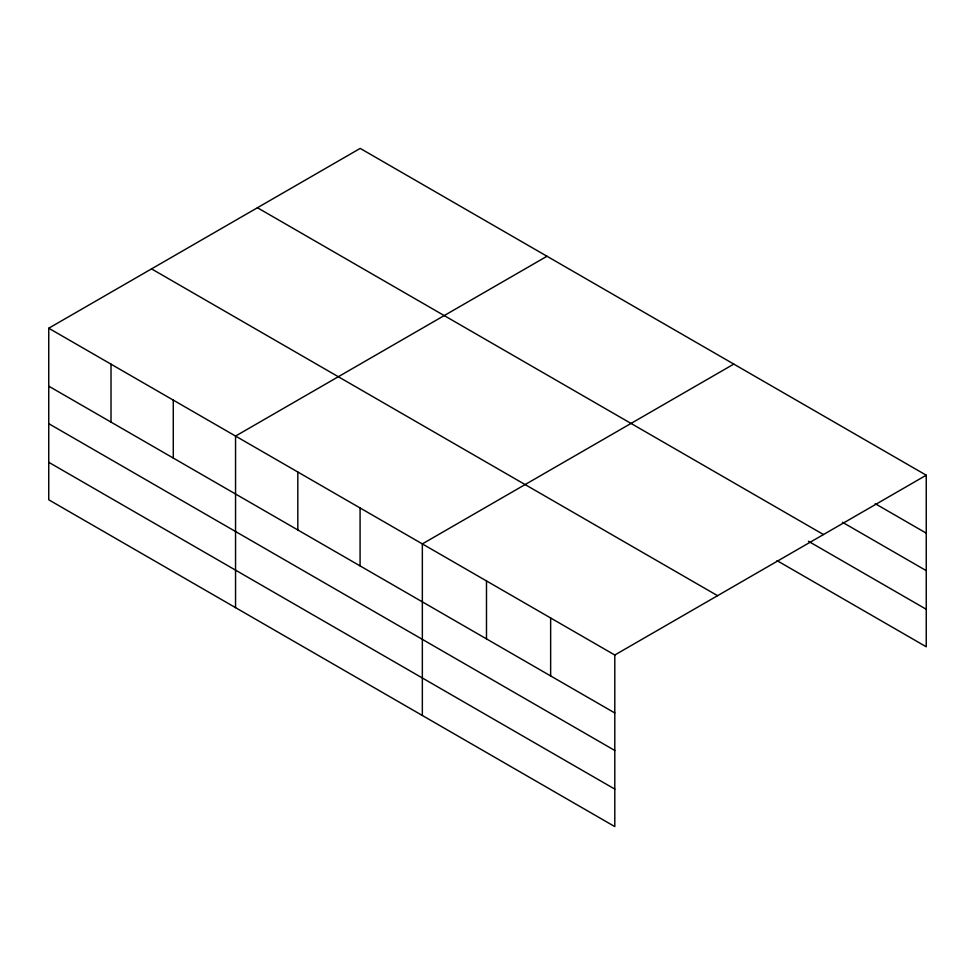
<?xml version="1.0" encoding="UTF-8"?>
<svg xmlns="http://www.w3.org/2000/svg" width="975" height="975" viewBox="0 0 975 975"><rect width="100%" height="100%" fill="white"/><g stroke="black" fill="none" stroke-linecap="round" stroke-linejoin="round"><path stroke-width="1.46" d="M614.798 750.47L614.798 655.017L48.75 328.222L48.75 499.797L614.798 826.593L614.798 750.47L48.75 423.662M777.002 560.613L926.25 646.778L926.25 475.203L360.202 148.407L48.75 328.222M546.999 256.242L235.548 436.069L235.548 607.644M733.797 364.089L422.346 543.904L422.346 715.479M614.798 655.017L926.25 475.203M875.184 503.673L926.25 533.154M842.461 522.271L926.25 570.643M257.424 207.736L823.473 534.544M808.421 541.259L926.25 609.278M151.527 268.881L717.576 595.688M48.75 386.161L614.798 712.969M48.75 462.296L614.798 789.104M550.643 617.979L550.643 675.931M486.488 580.942L486.488 638.893M360.08 507.963L360.08 565.902M297.814 472.01L297.814 529.949M173.282 400.116L173.282 458.055M111.016 364.163L111.016 422.114"/></g></svg>
